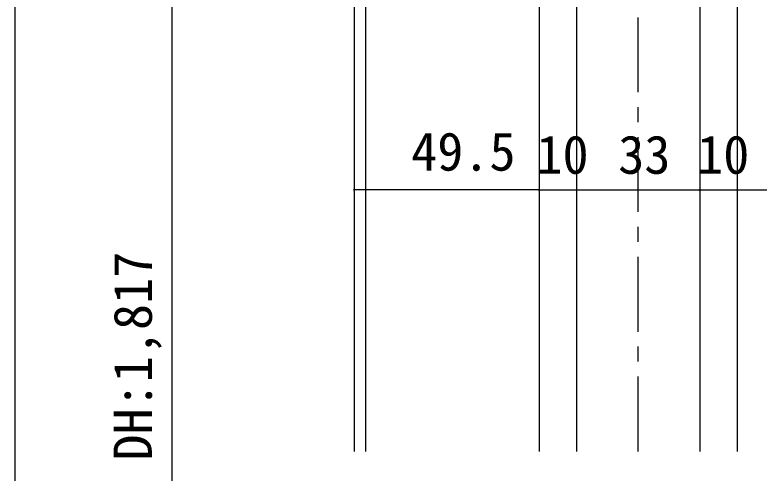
# Model space of a CAD drawing. Units: millimetres, scale not verified. Extents: x -600 to 600, y -416 to 416.
# Drawn here: x -456.9 to -307.5, y 135 to 226.9 of the extents above; entities that cross this region are included whole.
import ezdxf
from ezdxf.enums import TextEntityAlignment as Align

# ---------------------------------------------------------------- set-up
doc = ezdxf.new("R2010")
doc.units = ezdxf.units.MM
doc.header["$LTSCALE"] = 3
doc.linetypes.add('CHAIN1', pattern=[8, 5, -1, 1, -1])
doc.layers.add('2-0', color=7, linetype='Continuous', lineweight=25)
doc.styles.add('ＭＳ ゴシック', font='')
doc.styles.get('ＭＳ ゴシック').set_extended_font_data('MS Gothic')

msp = doc.modelspace()

# ---------------------------------------------------------------- linework, layer by layer
at = {"layer": '2-0', "linetype": 'CHAIN1'}
msp.add_line((-331.772, 139.348), (-331.772, 335.41), dxfattribs=at)
at = {"layer": '2-0'}
for p, q in [((-388.772, 331.797), (-388.772, 150.836)), ((-386.522, 331.797), (-386.522, 139.348)), ((-456.876, 304.797), (-456.876, 4.211)), ((-351.647, 304.797), (-351.647, 139.348)), ((-311.897, 304.797), (-311.897, 139.348)), ((-425.385, 279.297), (-425.385, 13.961)), ((-344.147, 279.297), (-344.147, 139.348)), ((-319.397, 279.297), (-319.397, 139.348)), ((-388.772, 211.234), (-388.772, 190.83)), ((-351.647, 211.234), (-351.647, 190.83)), ((-344.147, 211.234), (-344.147, 190.83)), ((-319.397, 211.234), (-319.397, 190.83)), ((-311.897, 208.872), (-311.897, 190.83)), ((-351.647, 203.734), (-351.647, 190.83)), ((-344.147, 203.734), (-344.147, 190.83)), ((-319.397, 203.734), (-319.397, 190.83)), ((-311.897, 203.734), (-311.897, 190.83)), ((-388.889, 191.768), (-388.655, 191.768)), ((-351.647, 191.768), (-388.772, 191.768)), ((-351.53, 191.768), (-351.764, 191.768)), ((-351.764, 191.768), (-351.53, 191.768)), ((-351.647, 191.768), (-344.147, 191.768)), ((-344.264, 191.768), (-344.03, 191.768)), ((-344.03, 191.768), (-344.264, 191.768)), ((-344.147, 191.768), (-319.397, 191.768)), ((-319.28, 191.768), (-319.514, 191.768)), ((-319.514, 191.768), (-319.28, 191.768)), ((-319.397, 191.768), (-311.897, 191.768)), ((-312.014, 191.768), (-311.78, 191.768)), ((-311.78, 191.768), (-312.014, 191.768)), ((-311.897, 191.768), (-274.772, 191.768)), ((-388.772, 150.836), (-388.772, 139.348)), ((-344.147, 150.836), (-344.147, 139.348)), ((-319.397, 150.836), (-319.397, 139.348))]:
    msp.add_line(p, q, dxfattribs=at)
for centre, start, end in [((-388.772, 191.768), 0, 180), ((-351.647, 191.768), 0, 180), ((-351.647, 191.768), 180, 0), ((-344.147, 191.768), 0, 180), ((-344.147, 191.768), 180, 0), ((-319.397, 191.768), 0, 180), ((-319.397, 191.768), 180, 0), ((-311.897, 191.768), 0, 180), ((-311.897, 191.768), 180, 0)]:
    msp.add_arc(centre, 0.117, start, end, dxfattribs=at)

# ---------------------------------------------------------------- texts
at = {"layer": '2-0', "style": 'ＭＳ ゴシック'}
for s, p in [('49.5', (-377.347, 193.322)), ('10', (-352.204, 192.694)), ('33', (-335.79, 192.694)), ('10', (-319.954, 192.694))]:
    msp.add_text(s, height=7.698, dxfattribs=at).set_placement(p, align=Align.BOTTOM_LEFT)
msp.add_text('DH:1,817', height=7.698, rotation=90, dxfattribs=at).set_placement((-427.073, 137.501), align=Align.BOTTOM_LEFT)

doc.saveas('drawing.dxf')
